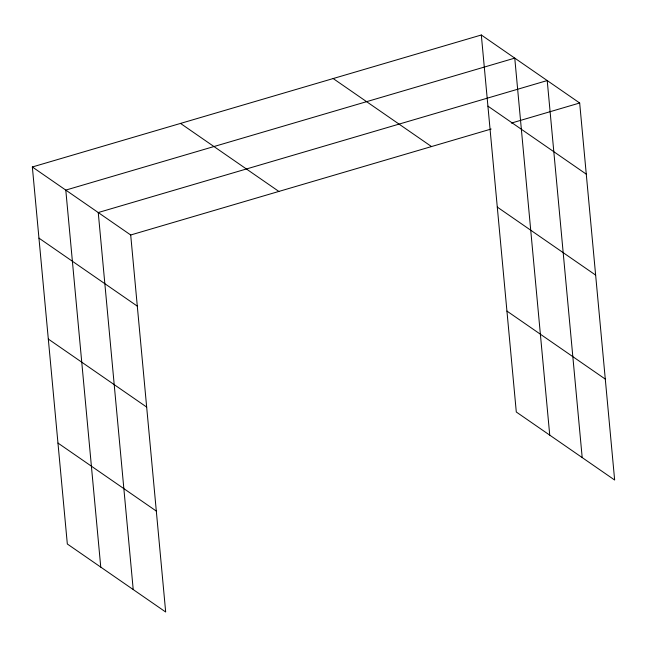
<?xml version="1.0" encoding="UTF-8"?>
<svg xmlns="http://www.w3.org/2000/svg" width="647" height="647" viewBox="0 0 647 647"><rect width="100%" height="100%" fill="white"/><g stroke="black" fill="none" stroke-linecap="round" stroke-linejoin="round"><path stroke-width="0.97" d="M32.35 166.975L130.702 234.99L165.681 612.005L67.328 543.998L32.35 166.975L481.319 34.995L579.672 103.002L614.65 480.025L516.298 412.01L481.319 34.995M130.702 234.99L491.162 129.028M511.365 123.084L579.672 103.002M487.927 106.14L586.279 174.156M333.165 78.546L431.517 146.562M497.284 207.08L595.636 275.096M506.933 311.078L605.285 379.093M180.513 123.415L278.865 191.431M38.949 238.12L137.301 306.136M48.315 339.06L146.667 407.076M57.963 443.058L156.315 511.073M582.195 457.583L547.216 80.56L98.247 212.54L133.217 589.563M549.74 435.14L514.761 58.117L65.792 190.097L100.762 567.12"/></g></svg>
